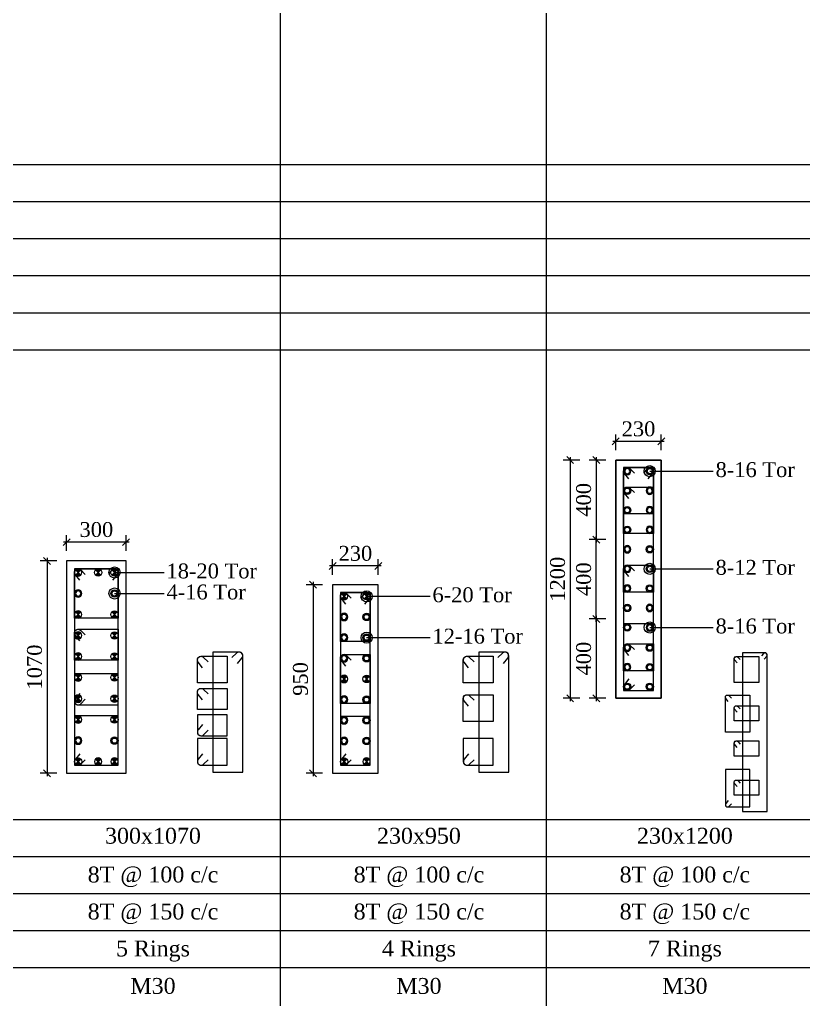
# Model space of a CAD drawing. Header units: metres. Extents: x 95882 to 260884, y 3603 to 81317.
# Drawn here: x 191392 to 195343, y 39131 to 44067 of the extents above; entities that cross this region are included whole.
import ezdxf
from ezdxf.enums import TextEntityAlignment as Align

# ---------------------------------------------------------------- set-up
doc = ezdxf.new("R2010")
doc.units = ezdxf.units.M
doc.header["$LTSCALE"] = 0.05
doc.header["$MEASUREMENT"] = 0
doc.header["$PDMODE"] = 34
doc.header["$PDSIZE"] = -2.5
doc.layers.get('0').update_dxf_attribs({"linetype": 'CONTINUOUS', "lineweight": 0})
doc.layers.get('DEFPOINTS').update_dxf_attribs({"linetype": 'CONTINUOUS'})
for name, color, linetype, lineweight in [('S-DIM-R', 7, 'CONTINUOUS', 9), ('S-SECTION', 5, 'CONTINUOUS', 5), ('S-SECTION MARK', 124, 'CONTINUOUS', 0), ('S-SHEET', 251, 'CONTINUOUS', 0), ('S-STEEL COL_DIA', 1, 'CONTINUOUS', 9), ('S-STEEL RING', 1, 'CONTINUOUS', 9), ('S-TEXT', 7, 'CONTINUOUS', 0), ('S-TEXT COL SIZE', 7, 'CONTINUOUS', 15), ('S-TEXT MIX', 1, 'CONTINUOUS', 15), ('S-TEXT RINGS', 7, 'CONTINUOUS', 15)]:
    doc.layers.add(name, color=color, linetype=linetype, lineweight=lineweight)
doc.styles.add('AAPL-ADRESS tahoma', font='tahoma.ttf')
doc.styles.add('S-ROMANS', font='times.ttf')
doc.styles.get("Standard").update_dxf_attribs({"font": 'times.ttf'})
doc.styles.add('TEXT', font='times.ttf')
doc.dimstyles.new('75mm', dxfattribs={"dimscale": 140, "dimtxt": 1, "dimasz": 0.35, "dimexe": 0.5, "dimexo": 1, "dimgap": 0.01, "dimtad": 0, "dimdec": 0, "dimzin": 12, "dimdsep": 46, "dimtxsty": 'AAPL-ADRESS tahoma', "dimblk": 'OBLIQUE', "dimcen": 0.35, "dimdle": 0.01, "dimse1": 1, "dimse2": 1, "dimclrd": 256, "dimclre": 256, "dimclrt": 256, "dimadec": 0, "dimazin": 3, "dimtfac": 1, "dimtdec": 0, "dimtmove": 1, "dimatfit": 3, "dimldrblk": 'DOTSMALL', "dimfxl": 1, "dimtolj": 1, "dimtzin": 0, "dimarcsym": 1})
doc.dimstyles.new('S_DIM', dxfattribs={"dimtxt": 75, "dimasz": 35, "dimexe": 35, "dimexo": 50, "dimgap": 25, "dimtad": 1, "dimdec": 0, "dimzin": 0, "dimdsep": 46, "dimtxsty": 'Standard', "dimblk": 'OBLIQUE', "dimcen": 0.09, "dimdle": 15, "dimclrd": 256, "dimclre": 256, "dimclrt": 256, "dimadec": 0, "dimazin": 0, "dimtfac": 1, "dimtdec": 0, "dimtofl": 0, "dimtmove": 0, "dimatfit": 3, "dimfxl": 1, "dimtolj": 1, "dimtzin": 0, "dimlwd": -1, "dimlwe": -1, "dimarcsym": 0})

# ---------------------------------------------------------------- blocks, each defined once
blk = doc.blocks.new('_Oblique')
at = {"color": 0, "linetype": 'ByBlock', "lineweight": -2}
blk.add_line((-0.5, -0.5), (0.5, 0.5), dxfattribs=at)
blk = doc.blocks.new('*D735')
at = {"layer": 'DEFPOINTS', "color": 0, "transparency": 16777216}
for p in [(192969.6, 41220.7, -0.1), (192871.3, 40270.7), (192969.6, 40270.7, -0.1)]:
    blk.add_point(p, dxfattribs=at)
at = {"layer": 'S-DIM-R', "transparency": 16777216}
for p, q in [((192919.6, 41220.7), (192836.3, 41220.7)), ((192871.3, 41235.7), (192871.3, 40255.7)), ((192919.6, 40270.7), (192836.3, 40270.7))]:
    blk.add_line(p, q, dxfattribs=at)
at = {"layer": 'S-DIM-R', "transparency": 16777216, "xscale": 35, "yscale": 35, "zscale": 35}
for p, rotation in [((192871.3, 41220.7), 90), ((192871.3, 40270.7), 270)]:
    blk.add_blockref('_Oblique', p, dxfattribs=dict(at, rotation=rotation))
at = {"layer": 'S-DIM-R', "transparency": 16777216, "insert": (192808.1, 40745.7), "char_height": 75, "attachment_point": 5, "rotation": 90}
blk.add_mtext('\\A1;950', dxfattribs=at)
blk = doc.blocks.new('*D736')
at = {"layer": 'DEFPOINTS', "color": 0, "transparency": 16777216}
for p in [(192969.6, 41314.9), (192969.6, 41220.7, 0), (193199.6, 41220.7, 0)]:
    blk.add_point(p, dxfattribs=at)
at = {"layer": 'S-DIM-R', "transparency": 16777216}
for p, q in [((193214.6, 41314.9), (192954.6, 41314.9)), ((192969.6, 41270.7), (192969.6, 41349.9)), ((193199.6, 41270.7), (193199.6, 41349.9))]:
    blk.add_line(p, q, dxfattribs=at)
at = {"layer": 'S-DIM-R', "transparency": 16777216, "xscale": 35, "yscale": 35, "zscale": 35, "rotation": 180}
blk.add_blockref('_Oblique', (192969.6, 41314.9), dxfattribs=at)
at = {"layer": 'S-DIM-R', "transparency": 16777216, "xscale": 35, "yscale": 35, "zscale": 35}
blk.add_blockref('_Oblique', (193199.6, 41314.9), dxfattribs=at)
at = {"layer": 'S-DIM-R', "transparency": 16777216, "insert": (193084.6, 41378.1), "char_height": 75, "attachment_point": 5}
blk.add_mtext('\\A1;230', dxfattribs=at)
blk = doc.blocks.new('*U4')
at = {"layer": 'S-STEEL COL_DIA'}
h = blk.add_hatch(color=256, dxfattribs=at)
h.dxf.hatch_style = 1
h.paths.add_polyline_path([(0, 0), (0, -18.5, 0.198912), (13, -13)])
h.paths.add_polyline_path([(0, 0), (-13, -13, 0.198912), (0, -18.5)])
h.paths.add_polyline_path([(0, 18.5, 0.198912), (-13, 13), (0, 0)])
h.paths.add_polyline_path([(13, 13, 0.198912), (0, 18.5), (0, 0)])
at = {"layer": 'S-STEEL COL_DIA', "lineweight": 5}
for p, q in [((-13, 13), (13, -13)), ((13, 13), (-13, -13))]:
    blk.add_line(p, q, dxfattribs=at)
blk.add_circle((0, 0), 18.5, dxfattribs=at)
blk = doc.blocks.new('*U5')
at = {"layer": 'S-STEEL COL_DIA'}
h = blk.add_hatch(color=256, dxfattribs=at)
h.dxf.hatch_style = 1
h.paths.add_polyline_path([(-18.5, 0, 1), (18.5, 0, 1)])
h.paths.add_polyline_path([(13, 0, -1), (-13, 0, -1)], flags=16)
at = {"layer": 'S-STEEL COL_DIA', "lineweight": 5}
for radius in [18.5, 13]:
    blk.add_circle((0, 0), radius, dxfattribs=at)
blk = doc.blocks.new('*D737')
at = {"layer": 'DEFPOINTS', "color": 0, "transparency": 16777216}
for p in [(194396.8, 41048.2, -0.1), (194298.5, 40648.2), (194396.8, 40648.2, -0.1)]:
    blk.add_point(p, dxfattribs=at)
at = {"layer": 'S-DIM-R', "transparency": 16777216}
for p, q in [((194346.8, 41048.2), (194263.5, 41048.2)), ((194298.5, 41063.2), (194298.5, 40633.2)), ((194346.8, 40648.2), (194263.5, 40648.2))]:
    blk.add_line(p, q, dxfattribs=at)
at = {"layer": 'S-DIM-R', "transparency": 16777216, "xscale": 35, "yscale": 35, "zscale": 35}
for p, rotation in [((194298.5, 41048.2), 90), ((194298.5, 40648.2), 270)]:
    blk.add_blockref('_Oblique', p, dxfattribs=dict(at, rotation=rotation))
at = {"layer": 'S-DIM-R', "transparency": 16777216, "insert": (194235.4, 40848.2), "char_height": 75, "attachment_point": 5, "rotation": 90}
blk.add_mtext('\\A1;400', dxfattribs=at)
blk = doc.blocks.new('*D738')
at = {"layer": 'DEFPOINTS', "color": 0, "transparency": 16777216}
for p in [(194396.8, 41942.3), (194396.8, 41848.2, 0), (194626.8, 41848.2, 0)]:
    blk.add_point(p, dxfattribs=at)
at = {"layer": 'S-DIM-R', "transparency": 16777216}
for p, q in [((194396.8, 41898.2), (194396.8, 41977.3)), ((194626.8, 41898.2), (194626.8, 41977.3)), ((194641.8, 41942.3), (194381.8, 41942.3))]:
    blk.add_line(p, q, dxfattribs=at)
at = {"layer": 'S-DIM-R', "transparency": 16777216, "xscale": 35, "yscale": 35, "zscale": 35, "rotation": 180}
blk.add_blockref('_Oblique', (194396.8, 41942.3), dxfattribs=at)
at = {"layer": 'S-DIM-R', "transparency": 16777216, "xscale": 35, "yscale": 35, "zscale": 35}
blk.add_blockref('_Oblique', (194626.8, 41942.3), dxfattribs=at)
at = {"layer": 'S-DIM-R', "transparency": 16777216, "insert": (194511.8, 42005.5), "char_height": 75, "attachment_point": 5}
blk.add_mtext('\\A1;230', dxfattribs=at)
blk = doc.blocks.new('*U7')
at = {"layer": 'S-STEEL COL_DIA', "lineweight": 5}
for radius in [18.5, 13, 13]:
    blk.add_circle((0, 0), radius, dxfattribs=at)
blk = doc.blocks.new('*D720')
at = {"layer": 'DEFPOINTS', "color": 0, "transparency": 16777216}
for p in [(194265.6, 41848.2, -0.1), (194167.4, 40648.2), (194265.6, 40648.2, -0.1)]:
    blk.add_point(p, dxfattribs=at)
at = {"layer": 'S-DIM-R', "transparency": 16777216}
for p, q in [((194167.4, 41863.2), (194167.4, 40633.2)), ((194215.6, 41848.2), (194132.4, 41848.2)), ((194215.6, 40648.2), (194132.4, 40648.2))]:
    blk.add_line(p, q, dxfattribs=at)
at = {"layer": 'S-DIM-R', "transparency": 16777216, "xscale": 35, "yscale": 35, "zscale": 35}
for p, rotation in [((194167.4, 41848.2), 90), ((194167.4, 40648.2), 270)]:
    blk.add_blockref('_Oblique', p, dxfattribs=dict(at, rotation=rotation))
at = {"layer": 'S-DIM-R', "transparency": 16777216, "insert": (194104.2, 41248.2), "char_height": 75, "attachment_point": 5, "rotation": 90}
blk.add_mtext('\\A1;1200', dxfattribs=at)
blk = doc.blocks.new('*D721')
at = {"layer": 'DEFPOINTS', "color": 0, "transparency": 16777216}
for p in [(194298.5, 41448.2), (194396.8, 41448.2, -0.1), (194396.8, 41048.2, -0.1)]:
    blk.add_point(p, dxfattribs=at)
at = {"layer": 'S-DIM-R', "transparency": 16777216}
for p, q in [((194298.5, 41033.2), (194298.5, 41463.2)), ((194346.8, 41448.2), (194263.5, 41448.2)), ((194346.8, 41048.2), (194263.5, 41048.2))]:
    blk.add_line(p, q, dxfattribs=at)
at = {"layer": 'S-DIM-R', "transparency": 16777216, "xscale": 35, "yscale": 35, "zscale": 35}
for p, rotation in [((194298.5, 41448.2), 90), ((194298.5, 41048.2), 270)]:
    blk.add_blockref('_Oblique', p, dxfattribs=dict(at, rotation=rotation))
at = {"layer": 'S-DIM-R', "transparency": 16777216, "insert": (194235.4, 41248.2), "char_height": 75, "attachment_point": 5, "rotation": 90}
blk.add_mtext('\\A1;400', dxfattribs=at)
blk = doc.blocks.new('*D722')
at = {"layer": 'DEFPOINTS', "color": 0, "transparency": 16777216}
for p in [(194396.8, 41848.2, -0.1), (194298.5, 41448.2), (194396.8, 41448.2, -0.1)]:
    blk.add_point(p, dxfattribs=at)
at = {"layer": 'S-DIM-R', "transparency": 16777216}
for p, q in [((194298.5, 41863.2), (194298.5, 41433.2)), ((194346.8, 41848.2), (194263.5, 41848.2)), ((194346.8, 41448.2), (194263.5, 41448.2))]:
    blk.add_line(p, q, dxfattribs=at)
at = {"layer": 'S-DIM-R', "transparency": 16777216, "xscale": 35, "yscale": 35, "zscale": 35}
for p, rotation in [((194298.5, 41848.2), 90), ((194298.5, 41448.2), 270)]:
    blk.add_blockref('_Oblique', p, dxfattribs=dict(at, rotation=rotation))
at = {"layer": 'S-DIM-R', "transparency": 16777216, "insert": (194235.4, 41648.2), "char_height": 75, "attachment_point": 5, "rotation": 90}
blk.add_mtext('\\A1;400', dxfattribs=at)
blk = doc.blocks.new('*D730')
at = {"layer": 'DEFPOINTS', "color": 0, "transparency": 16777216}
for p in [(191629, 41434.9), (191629, 41340.7, 0), (191929, 41340.7, 0)]:
    blk.add_point(p, dxfattribs=at)
at = {"layer": 'S-DIM-R', "transparency": 16777216}
for p, q in [((191629, 41390.7), (191629, 41469.9)), ((191929, 41390.7), (191929, 41469.9)), ((191944, 41434.9), (191614, 41434.9))]:
    blk.add_line(p, q, dxfattribs=at)
at = {"layer": 'S-DIM-R', "transparency": 16777216, "xscale": 35, "yscale": 35, "zscale": 35, "rotation": 180}
blk.add_blockref('_Oblique', (191629, 41434.9), dxfattribs=at)
at = {"layer": 'S-DIM-R', "transparency": 16777216, "xscale": 35, "yscale": 35, "zscale": 35}
blk.add_blockref('_Oblique', (191929, 41434.9), dxfattribs=at)
at = {"layer": 'S-DIM-R', "transparency": 16777216, "insert": (191779, 41498.1), "char_height": 75, "attachment_point": 5}
blk.add_mtext('\\A1;300', dxfattribs=at)
blk = doc.blocks.new('*D739')
at = {"layer": 'DEFPOINTS', "color": 0, "transparency": 16777216}
for p in [(191629, 41340.7, -0.1), (191530.7, 40270.7), (191629, 40270.7, -0.1)]:
    blk.add_point(p, dxfattribs=at)
at = {"layer": 'S-DIM-R', "transparency": 16777216}
for p, q in [((191579, 41340.7), (191495.7, 41340.7)), ((191530.7, 41355.7), (191530.7, 40255.7)), ((191579, 40270.7), (191495.7, 40270.7))]:
    blk.add_line(p, q, dxfattribs=at)
at = {"layer": 'S-DIM-R', "transparency": 16777216, "xscale": 35, "yscale": 35, "zscale": 35}
for p, rotation in [((191530.7, 41340.7), 90), ((191530.7, 40270.7), 270)]:
    blk.add_blockref('_Oblique', p, dxfattribs=dict(at, rotation=rotation))
at = {"layer": 'S-DIM-R', "transparency": 16777216, "insert": (191467.5, 40805.7), "char_height": 75, "attachment_point": 5, "rotation": 90}
blk.add_mtext('\\A1;1070', dxfattribs=at)

msp = doc.modelspace()

# ---------------------------------------------------------------- linework, layer by layer
at = {"layer": 'S-SECTION'}
for points, elevation in [([(194396.8, 40648.2), (194626.8, 40648.2), (194626.8, 41848.2), (194396.8, 41848.2)], 0.1), ([(194396.8, 40648.2), (194626.8, 40648.2), (194626.8, 41848.2), (194396.8, 41848.2)], 0.1), ([(194626.8, 40648.2), (194396.8, 40648.2), (194396.8, 41848.2), (194626.8, 41848.2)], 0.1), ([(191629, 40270.7), (191929, 40270.7), (191929, 41340.7), (191629, 41340.7)], 0), ([(192969.6, 40270.7), (193199.6, 40270.7), (193199.6, 41220.7), (192969.6, 41220.7)], 0.2)]:
    msp.add_lwpolyline(points, close=True, dxfattribs=dict(at, elevation=elevation))
at = {"layer": 'S-SHEET'}
for p, q in [((192706.1, 49003.5, 0.2), (192706.1, 9408.8, 0.2)), ((192706.1, 49003.5, 0.2), (192706.1, 9408.8, 0.2)), ((192706.1, 49003.5, 0.2), (192706.1, 9408.8, 0.2)), ((192706.1, 49003.5, 0.2), (192706.1, 9408.8, 0.2)), ((192706.1, 49003.5, 0.3), (192706.1, 9408.8, 0.2)), ((192706.1, 49003.5, 0.3), (192706.1, 9408.8, 0.2)), ((192706.1, 49003.5, 0.3), (192706.1, 9408.8, 0.2)), ((192706.1, 49003.5, 0.3), (192706.1, 9408.8, 0.2)), ((192706.1, 49003.5, 0.3), (192706.1, 9408.8, 0.2)), ((192706.1, 49003.5, 0.3), (192706.1, 9408.8, 0.2)), ((192706.1, 49003.5, 0.3), (192706.1, 9408.8, 0.2)), ((192706.1, 49003.5, 0.3), (192706.1, 9408.8, 0.2)), ((192706.1, 49003.5, 0.3), (192706.1, 9408.8, 0.2)), ((192706.1, 49003.5, 0.3), (192706.1, 9408.8, 0.2)), ((192706.1, 49003.5, 0.3), (192706.1, 9408.8, 0.2)), ((194046.7, 49003.5, 0.3), (194046.7, 9408.8, 0.2)), ((194046.7, 49003.5, 0.3), (194046.7, 9408.8, 0.2)), ((194046.7, 49003.5, 0.3), (194046.7, 9408.8, 0.2)), ((194046.7, 49003.5, 0.3), (194046.7, 9408.8, 0.2)), ((194046.7, 49003.5, 0.4), (194046.7, 9408.8, 0.3)), ((194046.7, 49003.5, 0.4), (194046.7, 9408.8, 0.3)), ((194046.7, 49003.5, 0.4), (194046.7, 9408.8, 0.3)), ((194046.7, 49003.5, 0.4), (194046.7, 9408.8, 0.3)), ((194046.7, 49003.5, 0.4), (194046.7, 9408.8, 0.3)), ((194046.7, 49003.5, 0.4), (194046.7, 9408.8, 0.3)), ((194046.7, 49003.5, 0.4), (194046.7, 9408.8, 0.3)), ((194046.7, 49003.5, 0.4), (194046.7, 9408.8, 0.3)), ((194046.7, 49003.5, 0.4), (194046.7, 9408.8, 0.3)), ((194046.7, 49003.5, 0.4), (194046.7, 9408.8, 0.3)), ((194046.7, 49003.5, 0.4), (194046.7, 9408.8, 0.3)), ((177084.5, 43337.4, 0), (198068.5, 43337.4, -0.1)), ((177084.5, 43151.3, 0), (198068.5, 43151.3, -0.1)), ((177084.5, 43151.3, 0), (198068.5, 43151.3, -0.1)), ((177084.5, 42964.2, 0), (198068.5, 42964.2, -0.1)), ((177691.8, 42777.6, 0), (198068.5, 42777.6, -0.1)), ((177084.5, 42591, 0), (198068.5, 42591, -0.1)), ((177084.5, 40037.9, 0), (198068.5, 40037.9, -0.1)), ((177084.5, 39851.7, 0), (198068.5, 39851.7, -0.1)), ((177084.5, 39851.7, 0), (198068.5, 39851.7, -0.1)), ((177084.5, 39664.6, 0), (198068.5, 39664.6, -0.1)), ((177691.8, 39478, 0), (198068.5, 39478, -0.1)), ((177084.5, 39291.4, 0), (198068.5, 39291.4, -0.1))]:
    msp.add_line(p, q, dxfattribs=at)
at = {"layer": 'S-SHEET', "color": 0}
msp.add_line((177084.5, 42404.4, 0), (198068.5, 42404.4, -0.1), dxfattribs=at)
at = {"layer": 'S-STEEL RING'}
for points, elevation in [([(194560.1, 41753.7), (194582.6, 41781.1, 0.633211), (194568.3, 41811.2), (194436.8, 41811.2), (194436.8, 40688.2), (194586.8, 40688.2), (194586.8, 41792.8, 0.666768), (194555.3, 41805.9), (194537.5, 41783.2)], 0.1), ([(191862.4, 41243.2), (191884.8, 41270.6, 0.633211), (191870.5, 41300.7), (191669, 41300.7), (191669, 40310.7), (191889, 40310.7), (191889, 41282.3, 0.666768), (191857.5, 41295.4), (191839.7, 41272.7)], 0), ([(193133, 41123.2), (193155.4, 41150.6, 0.633211), (193141.1, 41180.7), (193009.6, 41180.7), (193009.6, 40310.7), (193159.6, 40310.7), (193159.6, 41162.3, 0.666768), (193128.1, 41175.4), (193110.3, 41152.7)], 0.2), ([(192490.2, 40823.9), (192512.6, 40851.2, 0.633211), (192498.4, 40881.4), (192366.8, 40881.4), (192366.8, 40276.6), (192516.8, 40276.6), (192516.8, 40862.9, 0.666768), (192485.4, 40876), (192462.5, 40853.4)], 0.1), ([(192490.2, 40823.9), (192512.6, 40851.2, 0.633211), (192498.4, 40881.4), (192366.8, 40881.4), (192366.8, 40276.6), (192516.8, 40276.6), (192516.8, 40862.9, 0.666768), (192485.4, 40876), (192462.5, 40853.4)], 0.2), ([(193830.8, 40823.9), (193853.2, 40851.2, 0.633211), (193839, 40881.4), (193707.4, 40881.4), (193707.4, 40276.6), (193857.4, 40276.6), (193857.4, 40862.9, 0.666768), (193826, 40876), (193803.1, 40853.4)], 0.2), ([(193830.8, 40823.9), (193853.2, 40851.2, 0.633211), (193839, 40881.4), (193707.4, 40881.4), (193707.4, 40276.6), (193857.4, 40276.6), (193857.4, 40862.9, 0.666768), (193826, 40876), (193803.1, 40853.4)], 0.3), ([(195145.3, 40845.1), (195157.9, 40860.5, 0.633211), (195149.9, 40877.4), (195036.5, 40877.4), (195036.5, 40078.7), (195160.3, 40078.7), (195160.3, 40867, 0.666768), (195142.6, 40874.4), (195132.6, 40861.7)], 0), ([(195145.3, 40845.1), (195157.9, 40860.5, 0.633211), (195149.9, 40877.4), (195036.5, 40877.4), (195036.5, 40078.7), (195160.3, 40078.7), (195160.3, 40867, 0.666768), (195142.6, 40874.4), (195132.6, 40861.7)], 0)]:
    msp.add_lwpolyline(points, format="xyb", dxfattribs=dict(at, elevation=elevation))
at = {"layer": 'S-STEEL RING', "color": 4}
for points, elevation in [([(194463.4, 41753.7), (194441, 41781.1, -0.633211), (194455.2, 41811.2), (194586.8, 41811.2), (194586.8, 41478.9), (194436.8, 41478.9), (194436.8, 41792.8, -0.666768), (194468.2, 41805.9), (194491, 41783.2)], 0.1), ([(194463.4, 40745.7), (194441, 40718.3, 0.633211), (194455.2, 40688.2), (194586.8, 40688.2), (194586.8, 41023.5), (194436.8, 41023.5), (194436.8, 40706.6, 0.666768), (194468.2, 40693.5), (194491, 40716.2)], 0.1), ([(194964.5, 40632.5), (194951.9, 40647.9, -0.633211), (194959.9, 40664.9), (195073.3, 40664.9), (195073.3, 40477.9), (194949.6, 40477.9), (194949.6, 40654.5, -0.666768), (194967.2, 40661.9), (194980.1, 40649.1)], 0), ([(194964.5, 40133.4), (194951.9, 40118, 0.633211), (194959.9, 40101), (195073.3, 40101), (195073.3, 40289.7), (194949.6, 40289.7), (194949.6, 40111.4, 0.666768), (194967.2, 40104), (194980.1, 40116.8)], 0)]:
    msp.add_lwpolyline(points, format="xyb", dxfattribs=dict(at, elevation=elevation))
at = {"layer": 'S-STEEL RING', "color": 3}
for points, elevation in [([(194463.4, 41655.2), (194441, 41682.6, -0.633211), (194455.2, 41712.8), (194586.8, 41712.8), (194586.8, 41577.4), (194436.8, 41577.4), (194436.8, 41694.3, -0.666768), (194468.2, 41707.4), (194491, 41684.8)], 0.1), ([(194463.4, 41261.4), (194441, 41288.8, -0.633211), (194455.2, 41318.9), (194586.8, 41318.9), (194586.8, 41183.5), (194436.8, 41183.5), (194436.8, 41300.5, -0.666768), (194468.2, 41313.6), (194491, 41290.9)], 0.1), ([(191695.6, 41243.2), (191673.2, 41270.6, -0.633211), (191687.4, 41300.7), (191889, 41300.7), (191889, 41051.8), (191669, 41051.8), (191669, 41282.3, -0.666768), (191700.4, 41295.4), (191723.3, 41272.7)], 0), ([(193036.2, 41123.2), (193013.8, 41150.6, -0.633211), (193028, 41180.7), (193159.6, 41180.7), (193159.6, 40935.3), (193009.6, 40935.3), (193009.6, 41162.3, -0.666768), (193041, 41175.4), (193063.9, 41152.7)], 0.2), ([(191695.6, 40938.6), (191673.2, 40965.9, -0.633211), (191687.4, 40996.1), (191889, 40996.1), (191889, 40840.2), (191669, 40840.2), (191669, 40977.6, -0.666768), (191700.4, 40990.7), (191723.3, 40968.1)], 0), ([(194463.4, 40864.5), (194441, 40891.8, -0.633211), (194455.2, 40922), (194586.8, 40922), (194586.8, 40786.6), (194436.8, 40786.6), (194436.8, 40903.5, -0.666768), (194468.2, 40916.6), (194491, 40894)], 0.1), ([(192314.7, 40802.5), (192292.3, 40829.9, -0.633211), (192306.6, 40860), (192438.1, 40860), (192438.1, 40725.6), (192288.1, 40725.6), (192288.1, 40841.6, -0.666768), (192319.5, 40854.7), (192342.4, 40832)], 0.1), ([(193036.2, 40810.8), (193013.8, 40838.2, -0.633211), (193028, 40868.3), (193159.6, 40868.3), (193159.6, 40622.9), (193009.6, 40622.9), (193009.6, 40849.9, -0.666768), (193041, 40863), (193063.9, 40840.3)], 0.2), ([(193655.3, 40802.5), (193632.9, 40829.9, -0.633211), (193647.1, 40860), (193778.7, 40860), (193778.7, 40725.6), (193628.7, 40725.6), (193628.7, 40841.6, -0.666768), (193660.1, 40854.7), (193683, 40832)], 0.2), ([(195009.1, 40826.5), (194996.5, 40841.9, -0.633211), (195004.5, 40858.9), (195117.9, 40858.9), (195117.9, 40727.2), (194994.2, 40727.2), (194994.2, 40848.5, -0.666768), (195011.8, 40855.9), (195024.7, 40843.1)], 0), ([(191695.6, 40672.9), (191673.2, 40645.6, 0.633211), (191687.4, 40615.4), (191889, 40615.4), (191889, 40771.2), (191669, 40771.2), (191669, 40633.9, 0.666768), (191700.4, 40620.8), (191723.3, 40643.4)], 0), ([(192314.7, 40640.9), (192292.3, 40668.2, -0.633211), (192306.6, 40698.4), (192438.1, 40698.4), (192438.1, 40592.4), (192288.1, 40592.4), (192288.1, 40679.9, -0.666768), (192319.5, 40693), (192342.4, 40670.4)], 0.1), ([(193655.3, 40608.8), (193632.9, 40636.1, -0.633211), (193647.1, 40666.3), (193778.7, 40666.3), (193778.7, 40531.8), (193628.7, 40531.8), (193628.7, 40647.8, -0.666768), (193660.1, 40660.9), (193683, 40638.3)], 0.2), ([(195009.1, 40578.2), (194996.5, 40593.6, -0.633211), (195004.5, 40610.6), (195117.9, 40610.6), (195117.9, 40534.4), (194994.2, 40534.4), (194994.2, 40600.2, -0.666768), (195011.8, 40607.5), (195024.7, 40594.8)], 0), ([(191695.6, 40368.3), (191673.2, 40340.9, 0.633211), (191687.4, 40310.7), (191889, 40310.7), (191889, 40559.7), (191669, 40559.7), (191669, 40329.2, 0.666768), (191700.4, 40316.1), (191723.3, 40338.7)], 0), ([(192314.7, 40517.2), (192292.3, 40489.8, 0.633211), (192306.6, 40459.6), (192438.1, 40459.6), (192438.1, 40565.6), (192288.1, 40565.6), (192288.1, 40478.1, 0.666768), (192319.5, 40465), (192342.4, 40487.6)], 0.1), ([(193036.2, 40368.3), (193013.8, 40340.9, 0.633211), (193028, 40310.7), (193159.6, 40310.7), (193159.6, 40556.1), (193009.6, 40556.1), (193009.6, 40329.2, 0.666768), (193041, 40316.1), (193063.9, 40338.7)], 0.2), ([(192314.7, 40368.7), (192292.3, 40341.4, 0.633211), (192306.6, 40311.2), (192438.1, 40311.2), (192438.1, 40445.7), (192288.1, 40445.7), (192288.1, 40329.7, 0.666768), (192319.5, 40316.6), (192342.4, 40339.2)], 0.1), ([(193655.3, 40368.7), (193632.9, 40341.4, 0.633211), (193647.1, 40311.2), (193778.7, 40311.2), (193778.7, 40445.7), (193628.7, 40445.7), (193628.7, 40329.7, 0.666768), (193660.1, 40316.6), (193683, 40339.2)], 0.2), ([(195009.1, 40401.1), (194996.5, 40416.5, -0.633211), (195004.5, 40433.5), (195117.9, 40433.5), (195117.9, 40357.3), (194994.2, 40357.3), (194994.2, 40423.1, -0.666768), (195011.8, 40430.5), (195024.7, 40417.7)], 0), ([(195009.1, 40204.1), (194996.5, 40219.5, -0.633211), (195004.5, 40236.5), (195117.9, 40236.5), (195117.9, 40160.4), (194994.2, 40160.4), (194994.2, 40226.1, -0.666768), (195011.8, 40233.5), (195024.7, 40220.7)], 0)]:
    msp.add_lwpolyline(points, format="xyb", dxfattribs=dict(at, elevation=elevation))

# ---------------------------------------------------------------- block references
at = {"layer": 'S-STEEL COL_DIA', "xscale": -1}
for name, p in [('*U5', (194455.2, 41792.8, 0.1)), ('*U7', (194455.2, 41398.9, 0.1)), ('*U7', (194455.2, 41300.5, 0.1)), ('*U4', (191687.4, 41282.3, 0)), ('*U7', (194455.2, 41202, 0.1)), ('*U5', (191687.4, 41176.4, 0)), ('*U4', (193028, 41162.3, 0.2)), ('*U4', (191687.4, 41070.5, 0)), ('*U5', (193028, 41058.1, 0.2)), ('*U4', (191687.4, 40964.6, 0)), ('*U5', (193028, 40954, 0.2)), ('*U5', (194455.2, 40903.5, 0.1)), ('*U4', (191687.4, 40858.7, 0)), ('*U5', (193028, 40849.9, 0.2)), ('*U5', (194455.2, 40805.1, 0.1)), ('*U4', (191687.4, 40752.8, 0)), ('*U4', (193028, 40745.7, 0.2)), ('*U4', (191687.4, 40646.4, 0)), ('*U5', (193028, 40641.6, 0.2)), ('*U4', (191687.4, 40541, 0)), ('*U5', (193028, 40537.5, 0.2)), ('*U5', (191687.4, 40435.1, 0)), ('*U5', (193028, 40433.3, 0.2))]:
    msp.add_blockref(name, p, dxfattribs=at)
at = {"layer": 'S-STEEL COL_DIA'}
for name, p in [('*U5', (194568.3, 41792.8, 0.1)), ('*U7', (194568.3, 41398.9, 0.1)), ('*U7', (194568.3, 41300.5, 0.1)), ('*U4', (191788.2, 41282.3, 0)), ('*U4', (191870.5, 41282.3, 0)), ('*U7', (194568.3, 41202, 0.1)), ('*U5', (191870.5, 41176.4, 0)), ('*U4', (193141.1, 41162.3, 0.2)), ('*U4', (191870.5, 41070.5, 0)), ('*U5', (193141.1, 41058.1, 0.2)), ('*U4', (191870.5, 40964.6, 0)), ('*U5', (193141.1, 40954, 0.2)), ('*U5', (194568.3, 40903.5, 0.1)), ('*U4', (191870.5, 40858.7, 0)), ('*U5', (193141.1, 40849.9, 0.2)), ('*U5', (194568.3, 40805.1, 0.1)), ('*U4', (191870.5, 40752.8, 0)), ('*U4', (193141.1, 40745.7, 0.2)), ('*U5', (194568.3, 40706.6, 0.1)), ('*U4', (191870.5, 40646.4, 0)), ('*U5', (193141.1, 40641.6, 0.2)), ('*U4', (191870.5, 40541, 0)), ('*U5', (193141.1, 40537.5, 0.2)), ('*U5', (191870.5, 40435.1, 0)), ('*U5', (193141.1, 40433.3, 0.2))]:
    msp.add_blockref(name, p, dxfattribs=at)
at = {"layer": 'S-STEEL COL_DIA', "rotation": 180}
for name, p in [('*U5', (194455.2, 41694.3, 0.1)), ('*U5', (194455.2, 41595.9, 0.1)), ('*U5', (194455.2, 41497.4, 0.1)), ('*U7', (194455.2, 41103.5, 0.1)), ('*U5', (194455.2, 41005.1, 0.1)), ('*U5', (194455.2, 40706.6, 0.1)), ('*U4', (191687.4, 40329.2, 0)), ('*U4', (193028, 40329.2, 0.2))]:
    msp.add_blockref(name, p, dxfattribs=at)
at = {"layer": 'S-STEEL COL_DIA', "xscale": -1, "rotation": 180}
for name, p in [('*U5', (194568.3, 41694.3, 0.1)), ('*U5', (194568.3, 41595.9, 0.1)), ('*U5', (194568.3, 41497.4, 0.1)), ('*U7', (194568.3, 41103.5, 0.1)), ('*U5', (194568.3, 41005.1, 0.1)), ('*U4', (191788.2, 40329.2, 0)), ('*U4', (191870.5, 40329.2, 0)), ('*U4', (193141.1, 40329.2, 0.2))]:
    msp.add_blockref(name, p, dxfattribs=at)

# ---------------------------------------------------------------- texts
at = {"layer": 'S-TEXT', "color": 7, "style": 'TEXT'}
for s, p in [('8-16 Tor ', (194900.2, 41762.9, 0.1)), ('18-20 Tor ', (192132.5, 41252.4, 0)), ('8-12 Tor ', (194900.2, 41270.5, 0.1)), ('4-16 Tor ', (192132.5, 41146.5, -0.1)), ('6-20 Tor ', (193473.1, 41132.4, 0.2)), ('8-16 Tor ', (194900.2, 40975.1, 0.1)), ('12-16 Tor ', (193473.1, 40924.1, 0.2))]:
    msp.add_text(s, height=75, dxfattribs=at).set_placement(p)
at = {"layer": 'S-TEXT COL SIZE', "color": 6, "style": 'S-ROMANS'}
msp.add_text('300x1070', height=80, dxfattribs=at).set_placement((192064.3, 39956, 0), align=Align.MIDDLE_CENTER)
at = {"layer": 'S-TEXT COL SIZE', "color": 5, "style": 'S-ROMANS'}
for s, p in [('230x950', (193404.9, 39956, 0.2)), ('230x1200', (194745.5, 39956, 0.2))]:
    msp.add_text(s, height=80, dxfattribs=at).set_placement(p, align=Align.MIDDLE_CENTER)
at = {"layer": 'S-TEXT MIX', "style": 'S-ROMANS'}
for p in [(192064.3, 39199.4, 0), (193404.9, 39199.4, 0.2), (194745.5, 39199.4, 0.2)]:
    msp.add_text('M30', height=80, dxfattribs=at).set_placement(p, align=Align.MIDDLE_CENTER)
at = {"layer": 'S-TEXT RINGS', "style": 'S-ROMANS'}
for s, p in [('8T @ 100 c/c', (192064.3, 39760.5, 0)), ('8T @ 100 c/c', (193404.9, 39760.5, 0.2)), ('8T @ 100 c/c', (194745.5, 39760.5, 0.2)), ('8T @ 150 c/c', (192064.3, 39574.1, 0)), ('8T @ 150 c/c', (193404.9, 39574.1, 0.2)), ('8T @ 150 c/c', (194745.5, 39574.1, 0.2)), ('5 Rings', (192064.3, 39388.1, 0)), ('4 Rings', (193404.9, 39388.1, 0.2)), ('7 Rings', (194745.5, 39388.1, 0.2))]:
    msp.add_text(s, height=80, dxfattribs=at).set_placement(p, align=Align.MIDDLE_CENTER)

# ---------------------------------------------------------------- dimensions: what is measured, and where the dimension line sits
at = {"layer": 'S-DIM-R'}
for base, p1, p2, picture, middle in [((194396.8, 41942.3, 0.1), (194626.8, 41848.2, 0.1), (194396.8, 41848.2, 0.1), '*D738', (194511.8, 42005.5, 0.1)), ((191629, 41434.9, 0), (191929, 41340.7, 0), (191629, 41340.7, 0), '*D730', (191779, 41498.1, 0)), ((192969.6, 41314.9, 0.2), (193199.6, 41220.7, 0.2), (192969.6, 41220.7, 0.2), '*D736', (193084.6, 41378.1, 0.2))]:
    dim = msp.add_linear_dim(base=base, p1=p1, p2=p2, dimstyle='S_DIM', dxfattribs=at)
    dim.commit()
    dim.dimension.update_dxf_attribs({"geometry": picture, "text_midpoint": middle})
for base, p1, p2, angle, picture, middle in [((194167.4, 40648.2, 0.2), (194265.6, 41848.2, 0.1), (194265.6, 40648.2, 0.1), 90, '*D720', (194104.2, 41248.2, 0.2)), ((194298.5, 41448.2, 0.2), (194396.8, 41848.2, 0.1), (194396.8, 41448.2, 0.1), 90, '*D722', (194235.4, 41648.2, 0.2)), ((194298.5, 41448.2, 0.2), (194396.8, 41048.2, 0.1), (194396.8, 41448.2, 0.1), 270, '*D721', (194235.4, 41248.2, 0.2)), ((191530.7, 40270.7, 0.1), (191629, 41340.7, 0), (191629, 40270.7, 0), 90, '*D739', (191467.5, 40805.7, 0.1)), ((192871.3, 40270.7, 0.3), (192969.6, 41220.7, 0.2), (192969.6, 40270.7, 0.2), 90, '*D735', (192808.1, 40745.7, 0.3)), ((194298.5, 40648.2, 0.2), (194396.8, 41048.2, 0.1), (194396.8, 40648.2, 0.1), 90, '*D737', (194235.4, 40848.2, 0.2))]:
    dim = msp.add_linear_dim(base=base, p1=p1, p2=p2, angle=angle, dimstyle='S_DIM', dxfattribs=at)
    dim.commit()
    dim.dimension.update_dxf_attribs({"geometry": picture, "text_midpoint": middle})

# ---------------------------------------------------------------- leaders
at = {"layer": 'S-SECTION MARK', "linetype": 'ByBlock'}
for points in [[(194568.3, 41792.8, 0.1), (194888, 41792.8, 0.1)], [(194568.3, 41300.5, 0.1), (194888, 41300.5, 0.1)], [(191870.5, 41282.3, 0), (192120.2, 41282.3, 0)], [(191870.5, 41176.4, 0), (192120.2, 41176.4, 0)], [(193141.1, 41162.3, 0.2), (193460.8, 41162.3, 0.2)], [(194568.3, 41005.1, 0.1), (194888, 41005.1, 0.1)], [(193141.1, 40954, 0.2), (193460.8, 40954, 0.2)]]:
    msp.add_leader(points, dimstyle='75mm', override={"dimasz": 0.4, "dimldrblk": 'Origin', "dimfxlon": 1, "dimlwd": 0}, dxfattribs=at)

doc.saveas('drawing.dxf')
